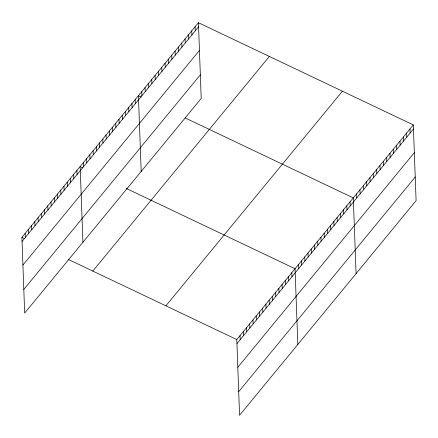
<?xml version="1.0" encoding="UTF-8"?>
<svg xmlns="http://www.w3.org/2000/svg" width="438" height="438" viewBox="0 0 438 438"><rect width="100%" height="100%" fill="white"/><g stroke="black" fill="none" stroke-linecap="round" stroke-linejoin="round"><path stroke-width="0.66" d="M198.43 22.716L201.206 98.446L24.676 313.077L21.9 237.352L198.43 22.716L413.324 124.923L416.1 200.648L239.57 415.284L236.794 339.554L413.324 124.923M22.048 241.42L198.578 26.789M22.918 265.067L199.443 50.436M23.811 289.43L200.341 74.799M92.818 271.078L269.343 56.447M165.882 305.828L342.406 91.197M236.942 343.627L413.472 128.996M237.812 367.274L414.337 152.638M238.705 391.638L415.235 177.001M141.222 97.033L138.408 95.692L141.184 171.422M185.121 117.91L353.302 197.899L356.078 273.624M82.968 167.858L80.154 166.522L82.93 242.247M126.308 188.471L295.048 268.724L297.824 344.454M21.9 237.352L24.714 238.688M68.613 259.57L236.794 339.554M409.99 128.975L410.138 133.048M406.656 133.032L406.803 137.099M403.321 137.083L403.469 141.156M399.987 141.14L400.135 145.208M396.653 145.192L396.801 149.265M393.319 149.249L393.466 153.316M389.984 153.3L390.132 157.373M386.65 157.357L386.798 161.425M383.316 161.408L383.464 165.482M379.981 165.465L380.129 169.533M376.642 169.517L376.795 173.59M373.307 173.574L373.461 177.642M369.973 177.625L370.126 181.699M366.639 181.682L366.792 185.75M363.305 185.734L363.458 189.807M359.97 189.791L360.124 193.859M356.636 193.842L356.789 197.916M350.066 201.83L350.214 205.904M346.83 205.767L346.978 209.84M343.595 209.703L343.742 213.771M340.359 213.64L340.507 217.708M337.123 217.571L337.271 221.644M333.887 221.508L334.035 225.581M330.646 225.444L330.8 229.512M327.41 229.375L327.564 233.449M324.175 233.312L324.323 237.385M320.939 237.248L321.087 241.316M317.703 241.185L317.851 245.253M314.468 245.116L314.615 249.189M311.232 249.052L311.38 253.12M307.996 252.989L308.144 257.057M304.76 256.92L304.908 260.993M301.519 260.856L301.673 264.93M298.283 264.793L298.437 268.861M291.812 272.66L291.96 276.734M288.576 276.597L288.724 280.665M285.341 280.534L285.488 284.601M282.105 284.465L282.253 288.538M278.869 288.401L279.017 292.475M275.628 292.338L275.781 296.406M272.392 296.269L272.546 300.342M269.156 300.205L269.304 304.279M265.921 304.142L266.069 308.21M262.685 308.078L262.833 312.146M259.449 312.009L259.597 316.083M256.214 315.946L256.361 320.019M252.978 319.882L253.126 323.95M249.737 323.813L249.89 327.887M246.501 327.75L246.654 331.823M243.265 331.686L243.418 335.754M240.029 335.618L240.177 339.691M195.096 26.773L195.244 30.846M191.762 30.824L191.91 34.898M188.428 34.881L188.575 38.949M185.093 38.933L185.241 43.006M181.759 42.99L181.907 47.058M178.425 47.041L178.573 51.115M175.09 51.098L175.238 55.166M171.756 55.15L171.904 59.223M168.422 59.207L168.57 63.275M165.082 63.258L165.236 67.332M161.748 67.315L161.901 71.383M158.414 71.367L158.567 75.44M155.079 75.424L155.233 79.492M151.745 79.475L151.898 83.548M148.411 83.532L148.564 87.6M145.077 87.584L145.23 91.657M141.742 91.641L141.896 95.708M135.172 99.629L135.32 103.702M131.937 103.565L132.084 107.633M128.701 107.496L128.849 111.57M125.465 111.433L125.613 115.506M122.229 115.369L122.377 119.437M118.994 119.3L119.141 123.374M115.752 123.237L115.906 127.31M112.517 127.173L112.67 131.241M109.281 131.11L109.429 135.178M106.045 135.041L106.193 139.114M102.81 138.977L102.957 143.051M99.574 142.914L99.722 146.982M96.338 146.845L96.486 150.918M93.102 150.781L93.25 154.855M89.861 154.718L90.014 158.786M86.625 158.655L86.779 162.722M83.39 162.586L83.543 166.659M76.918 170.459L77.066 174.527M73.683 174.39L73.83 178.463M70.447 178.326L70.595 182.4M67.211 182.263L67.359 186.331M63.975 186.199L64.123 190.267M60.734 190.13L60.887 194.204M57.498 194.067L57.652 198.14M54.263 198.003L54.411 202.071M51.027 201.934L51.175 206.008M47.791 205.871L47.939 209.944M44.556 209.807L44.703 213.875M41.32 213.739L41.468 217.812M38.084 217.675L38.232 221.748M34.843 221.612L34.996 225.679M31.607 225.548L31.76 229.616M28.371 229.479L28.525 233.553M25.136 233.416L25.284 237.489"/></g></svg>
